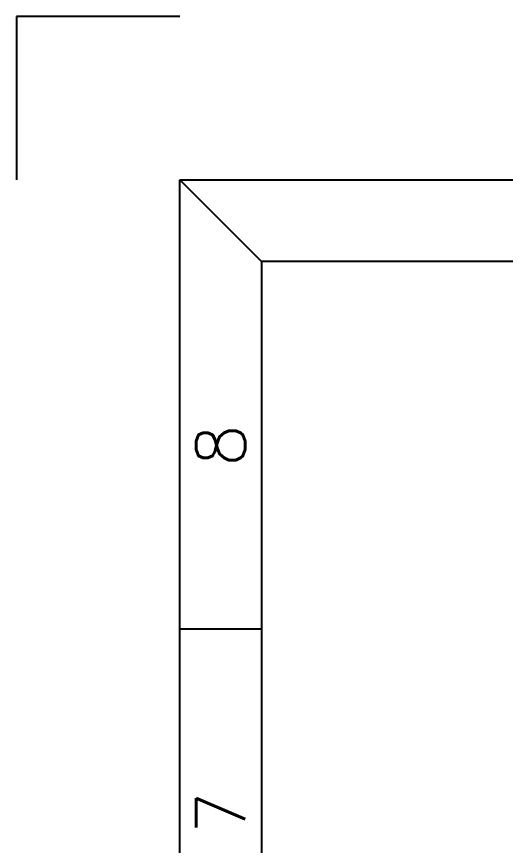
# Model space of a CAD drawing. Extents: x -268 to 907, y 393 to 1224.
# Drawn here: x -267.7 to -149.3, y 1023.1 to 1223.8 of the extents above; entities that cross this region are included whole.
import ezdxf
from ezdxf.enums import TextEntityAlignment as Align

# ---------------------------------------------------------------- set-up
doc = ezdxf.new("R2010")
doc.units = 0
doc.header["$LTSCALE"] = 1.21
doc.header["$MEASUREMENT"] = 0
doc.layers.get('0').update_dxf_attribs({"linetype": 'CONTINUOUS'})
doc.layers.add('FROMAT', color=7, linetype='CONTINUOUS')
doc.styles.add('ROMANS', font='romans.shx', dxfattribs={"bigfont": 'gbcbig.shx'})

# ---------------------------------------------------------------- blocks, each defined once
blk = doc.blocks.new('EYTT')
at = {"layer": 'FROMAT', "color": 8}
for p, q in [((-240.057, 163.537), (-253.469, 163.537)), ((-253.469, 163.537), (-253.469, 150.124))]:
    blk.add_line(p, q, dxfattribs=at)
at = {"layer": 'FROMAT'}
for p, q in [((-240.057, -104.715), (-240.057, 150.124)), ((-240.057, 150.124), (131.473, 150.124)), ((-233.35, 143.418), (-240.057, 150.124)), ((-233.35, 113.24), (-240.057, 113.24))]:
    blk.add_line(p, q, dxfattribs=at)
at = {"layer": 'FROMAT', "color": 6}
for p, q in [((-233.35, 143.418), (-233.35, -98.009)), ((124.766, 143.418), (-233.35, 143.418))]:
    blk.add_line(p, q, dxfattribs=at)
at = {"layer": 'FROMAT', "style": 'ROMANS'}
for s, p in [('8', (-236.703, 128.329)), ('7', (-236.703, 98.15))]:
    blk.add_text(s, height=4.024, rotation=90, dxfattribs=at).set_placement(p, align=Align.MIDDLE)

msp = doc.modelspace()

# ---------------------------------------------------------------- block references
at = {"xscale": 2.948399999999978, "yscale": 2.948400000000509, "zscale": 2.948399999999999}
msp.add_blockref('EYTT', (479.62892, 741.57847), dxfattribs=at)

doc.saveas('drawing.dxf')
